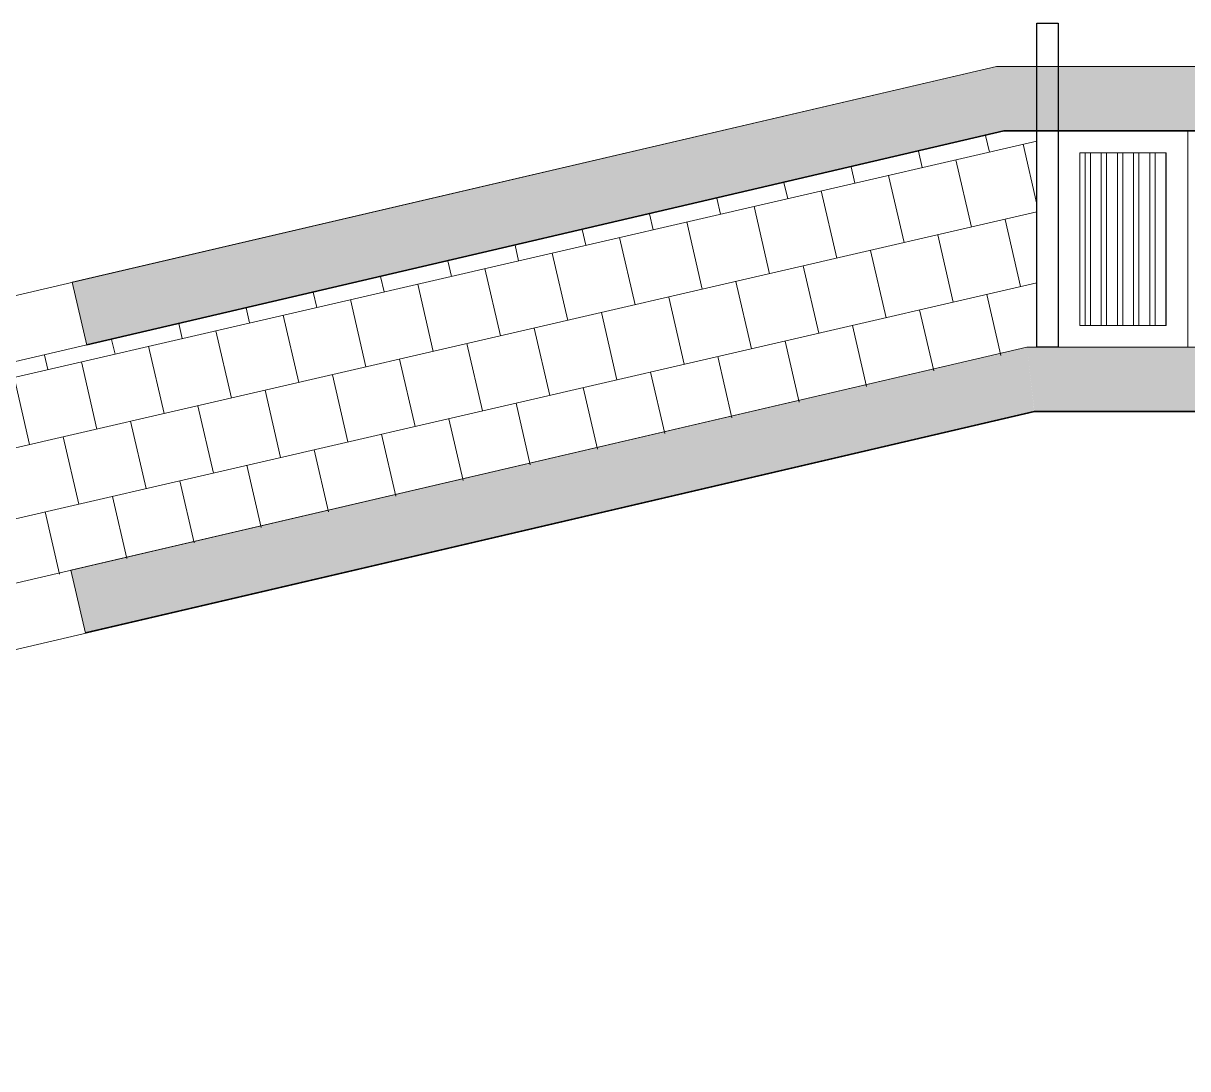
# Model space of a CAD drawing. Header units: metres. Extents: x 5 to 242, y -3 to 162.
# Drawn here: x 173.583 to 176.281, y 98.552 to 100.974 of the extents above; entities that cross this region are included whole.
import ezdxf

# ---------------------------------------------------------------- set-up
doc = ezdxf.new("R2010")
doc.units = ezdxf.units.M
doc.layers.add('1053_ARQ_BASE_MATADOURO_dwg', color=7, linetype='Continuous', lineweight=5, true_color=0x767676)
for name, color, linetype, lineweight in [('A-PAREDE', 7, 'Continuous', 30), ('A-VISTA01', 7, 'Continuous', 20), ('A-VISTA06', 7, 'Continuous', 5), ('A-WALL', 7, 'Continuous', 9), ('A_lay', 7, 'Continuous', 5)]:
    doc.layers.add(name, color=color, linetype=linetype, lineweight=lineweight)

# ---------------------------------------------------------------- blocks, each defined once
blk = doc.blocks.new('1053_ARQ_BASE_MATADOURO_dwg_arq geral tgov-4039641-TÉRREO 1_20')
at = {"layer": 'A-VISTA06', "true_color": 0xaaaaaa}
h = blk.add_hatch(dxfattribs=at)
h.set_pattern_fill('FP_7', color=253, style=0, pattern_type=2)
h.set_pattern_definition([(90, (0.46822, 1.121), (-0.0375, 2e-18), []), (90, (0.48072, 1.133), (-0.0375, 2e-18), [])])
h.paths.add_polyline_path([(19.6227, 17.0882), (19.6227, 17.4882), (19.4227, 17.4882), (19.4227, 17.0882)])
at = {"layer": 'A_lay', "true_color": 0xaaaaaa}
h = blk.add_hatch(dxfattribs=at)
h.set_pattern_fill('FP_1', color=253, style=0, pattern_type=2)
h.set_pattern_definition([(13, (207849.194, 9278514.813), (-0.035992168695, 0.1558992103656), []), (103, (207849.194, 9278514.813), (-0.11394177387784, 0.1379031260181), [0.16, -0.16])])
h.paths.add_polyline_path([(12.134, 15.3661), (12.746, 15.5089), (12.746, 16.0223), (12.021, 15.8531), (12.0745, 15.6223)])
h.paths.add_polyline_path([(13.2222, 15.62), (19.3231, 17.0382), (19.3231, 17.5382), (19.2423, 17.5371), (13.2222, 16.1334), (13.2222, 15.8531)])
at = {"layer": 'A-PAREDE', "color": 253, "lineweight": 25, "true_color": 0xaaaaaa, "flags": 128}
blk.add_lwpolyline([(19.3727, 17.0382), (19.3231, 17.0382), (19.3231, 17.7882), (19.3727, 17.7882)], close=True, dxfattribs=at)
at = {"layer": 'A-VISTA01', "color": 253, "true_color": 0xaaaaaa, "flags": 128}
for points in [[(19.3231, 17.6882), (19.2296, 17.6882), (13.2222, 16.2858)], [(19.3727, 17.6882), (29.3459, 17.6882), (29.3459, 17.5382), (19.3727, 17.5382)], [(19.3231, 17.5382), (19.2423, 17.5382), (13.2222, 16.1334)], [(13.2222, 15.466), (19.3173, 16.8882), (29.3459, 16.8882), (29.3459, 17.0382)], [(29.3459, 17.0382), (19.3001, 17.0382), (13.2222, 15.62)]]:
    blk.add_lwpolyline(points, dxfattribs=at)
at = {"layer": 'A-VISTA06', "color": 253, "true_color": 0xaaaaaa}
blk.add_line((19.3231, 17.0382), (19.3231, 17.5382), dxfattribs=at)
at = {"layer": 'A-VISTA06', "color": 253, "true_color": 0xaaaaaa, "flags": 128}
blk.add_lwpolyline([(19.3727, 17.5382), (19.6727, 17.5382), (19.6727, 17.0382), (19.3727, 17.0382), (19.3727, 17.5382), (19.3727, 17.0382)], dxfattribs=at)
blk.add_lwpolyline([(19.4227, 17.4882), (19.6227, 17.4882), (19.6227, 17.0882), (19.4227, 17.0882)], close=True, dxfattribs=at)
blk = doc.blocks.new('1053_ARQ_BASE_MATADOURO_dwg-3625622-TÉRREO 1_20')
blk.add_blockref('1053_ARQ_BASE_MATADOURO_dwg_arq geral tgov-4039641-TÉRREO 1_20', (130.2098, 83.186))

msp = doc.modelspace()

# ---------------------------------------------------------------- hatches: boundary and pattern name
at = {"layer": 'A-WALL', "true_color": 0xffd4aa, "transparency": 33554483}
for points in [[(173.7295, 100.2297), (175.8553, 100.7257), (175.8382, 100.8742), (173.6957, 100.3743)], [(173.7264, 99.5625), (175.9257, 100.0757), (175.9086, 100.2242), (173.6927, 99.7072)]]:
    msp.add_hatch(color=41, dxfattribs=at).paths.add_polyline_path(points)
h = msp.add_hatch(color=41, dxfattribs=at)
h.paths.add_polyline_path([(175.8554, 100.7257), (185.8877, 100.7352), (185.8879, 100.7477), (185.9015, 100.7447), (185.9017, 100.7257), (185.9382, 100.7352), (185.9382, 100.8742), (175.8382, 100.8742), (175.8553, 100.7257)])
h.paths.add_polyline_path([(181.0618, 100.729), (178.5143, 100.7382), (178.5143, 100.754), (181.0618, 100.7447), (181.0618, 100.7294)])
h.paths.add_polyline_path([(185.4623, 100.729), (181.1001, 100.7382), (181.1008, 100.754), (185.8782, 100.7447), (185.8782, 100.729), (185.7035, 100.729)])
h.paths.add_polyline_path([(177.1597, 100.729), (176.4591, 100.7382), (176.4591, 100.754), (178.4483, 100.7447), (178.437, 100.729)])
h = msp.add_hatch(color=41, dxfattribs=at)
h.paths.add_polyline_path([(175.9317, 100.0757), (185.9382, 100.0757), (185.9382, 100.2242), (185.9082, 100.2147), (185.9017, 100.1916), (185.8879, 100.2147), (185.9001, 100.2242), (175.9086, 100.2242), (175.9259, 100.0757)])
h.paths.add_polyline_path([(180.9916, 100.1959), (178.5143, 100.2052), (178.5143, 100.2209), (181.0618, 100.2117), (181.0618, 100.1959), (181.0483, 100.1959)])
h.paths.add_polyline_path([(181.1001, 100.1959), (181.1008, 100.2209), (185.8782, 100.2117), (185.8782, 100.1959), (181.1008, 100.1959)])
h.paths.add_polyline_path([(178.437, 100.1959), (176.4591, 100.2052), (176.4591, 100.2209), (178.4483, 100.2117), (178.4483, 100.1959)])

# ---------------------------------------------------------------- linework, layer by layer
at = {"layer": 'A-WALL', "color": 253, "true_color": 0xaaaaaa}
for p, q in [((175.8382, 100.8742), (173.6957, 100.3743)), ((185.9382, 100.8742), (175.8382, 100.8742)), ((173.7295, 100.2297), (175.8553, 100.7257)), ((173.7298, 100.2282), (175.8554, 100.7242)), ((175.8553, 100.7257), (185.9382, 100.7257)), ((175.8554, 100.7242), (185.9382, 100.7242)), ((175.9086, 100.2242), (173.6927, 99.7072)), ((185.9382, 100.2242), (175.9086, 100.2242)), ((173.7264, 99.5625), (175.9257, 100.0757)), ((173.7268, 99.5611), (175.9259, 100.0742)), ((175.9257, 100.0757), (185.9382, 100.0757)), ((175.9259, 100.0742), (185.9382, 100.0742))]:
    msp.add_line(p, q, dxfattribs=at)
at = {"layer": 'A-WALL', "color": 253, "true_color": 0xbbb2aa}
for p, q in [((173.7298, 100.2282), (173.6957, 100.3743)), ((173.7268, 99.5611), (173.6927, 99.7072))]:
    msp.add_line(p, q, dxfattribs=at)

# ---------------------------------------------------------------- block references
at = {"layer": '1053_ARQ_BASE_MATADOURO_dwg', "color": 253, "true_color": 0xaaaaaa}
msp.add_blockref('1053_ARQ_BASE_MATADOURO_dwg-3625622-TÉRREO 1_20', (26.3988, 0), dxfattribs=at)

doc.saveas('drawing.dxf')
